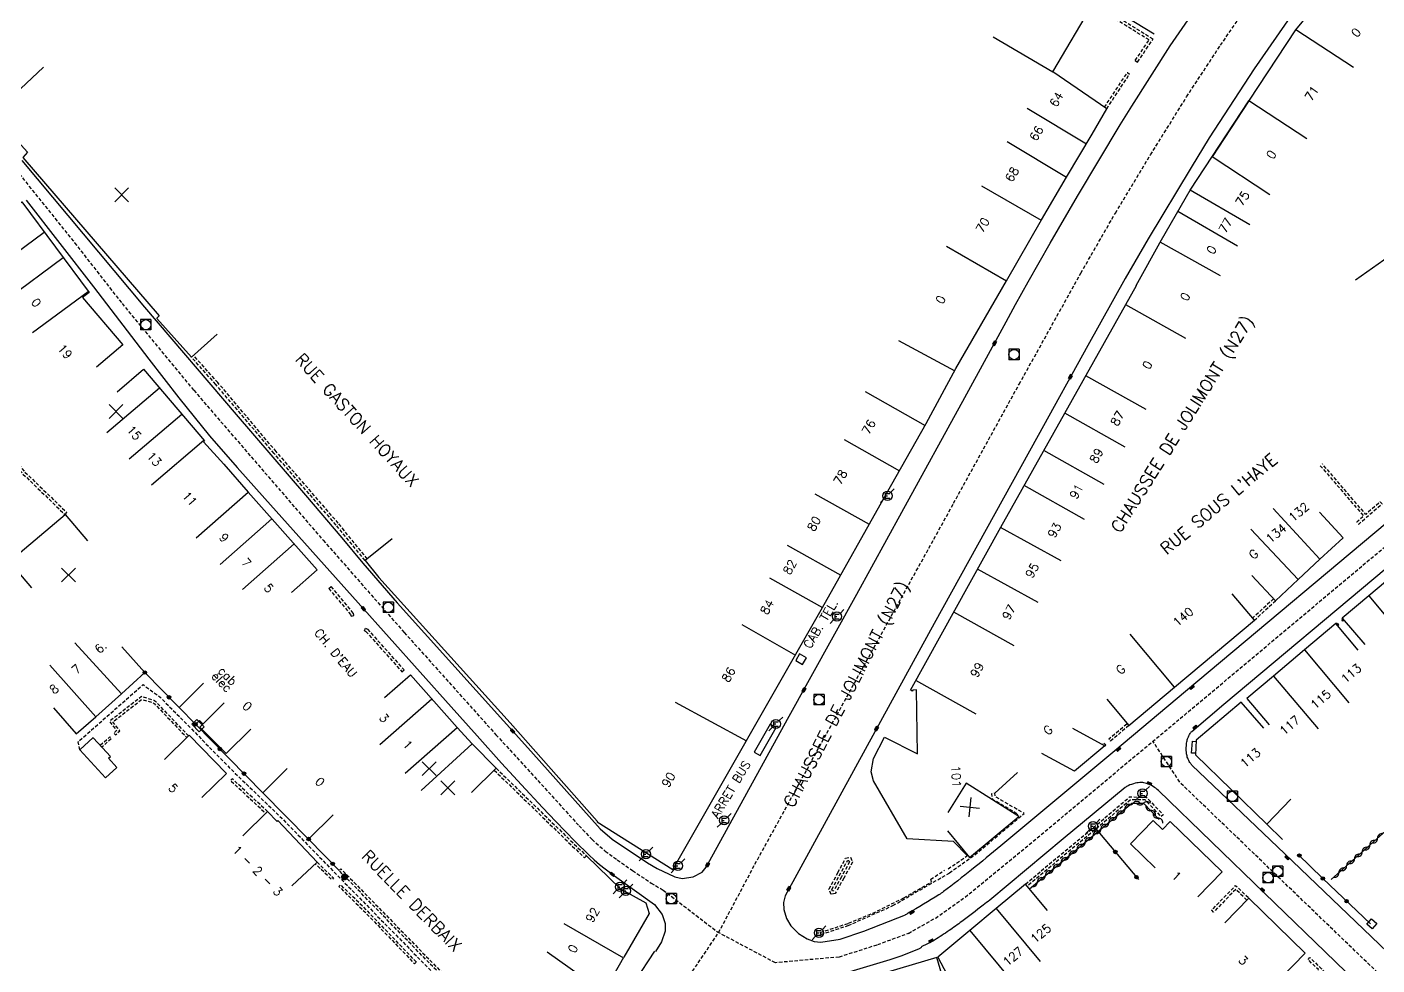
# Model space of a CAD drawing. Header units: millimetres. Extents: x 139000 to 140001, y 128999 to 130000.
# Drawn here: x 139357.2 to 139552.6, y 129372.5 to 129508.3 of the extents above; entities that cross this region are included whole.
import ezdxf
from ezdxf.enums import TextEntityAlignment as Align

# ---------------------------------------------------------------- set-up
doc = ezdxf.new("R2010")
doc.units = ezdxf.units.MM
doc.linetypes.add('DASHED', pattern=[0.75, 0.5, -0.25])
doc.layers.get('0').update_dxf_attribs({"linetype": 'CONTINUOUS'})
for name, color, linetype in [('W0001', 6, 'DASHED'), ('W0008', 7, 'CONTINUOUS'), ('W0100', 7, 'CONTINUOUS'), ('W0112', 1, 'DASHED'), ('W0310', 3, 'CONTINUOUS'), ('W0322', 7, 'CONTINUOUS'), ('W0400', 7, 'CONTINUOUS'), ('W0420', 7, 'CONTINUOUS'), ('W0471', 7, 'CONTINUOUS'), ('W0984', 7, 'CONTINUOUS'), ('W0989', 7, 'CONTINUOUS'), ('W0991', 7, 'CONTINUOUS'), ('W1102', 7, 'CONTINUOUS'), ('W1471', 7, 'CONTINUOUS'), ('W1473', 7, 'CONTINUOUS')]:
    doc.layers.add(name, color=color, linetype=linetype)
doc.styles.get("Standard").update_dxf_attribs({"font": 'romans.shx', "width": 0.85})

# ---------------------------------------------------------------- blocks, each defined once
blk = doc.blocks.new('T400')
for p, q in [((-0.15, 0.3), (0.15, 0.3)), ((-0.15, -0.25), (-0.15, 0.3)), ((-0.15, 0.15), (0.15, 0.15)), ((-0.15, 0), (0.15, 0)), ((0.15, 0.3), (0.15, -0.25)), ((-0.15, -0.15), (0.15, -0.15)), ((-0.15, -0.25), (-0.15, -0.3)), ((-0.15, -0.3), (0.15, -0.3)), ((0.15, -0.3), (0.15, -0.25))]:
    blk.add_line(p, q)
blk = doc.blocks.new('t112o')
at = {"color": 0, "linetype": 'Continuous'}
for p, q in [((-0.5, 0.5), (0.5, 0.5)), ((-0.5, -0.5), (-0.5, 0.5)), ((0.5, 0.5), (0.5, -0.5)), ((0.5, -0.5), (-0.5, -0.5))]:
    blk.add_line(p, q, dxfattribs=at)
blk = doc.blocks.new('T420')
for p, q in [((0.75, 0.75), (-0.75, 0.75)), ((-0.75, 0.75), (-0.75, -0.75)), ((0.75, 0.75), (0.75, -0.75)), ((0.75, -0.75), (-0.75, -0.75))]:
    blk.add_line(p, q)
blk.add_ellipse((0, 0), major_axis=(-0.53, 0.53), ratio=1, start_param=3.926991, end_param=10.210176)
blk = doc.blocks.new('T471')
for p, q in [((-0.333334, 0.333334), (-0.333334, -0.333334)), ((-0.333334, 0.333334), (0.333334, 0.333334)), ((-0.333334, 0), (0, 0)), ((0.500001, 0.500001), (1.000002, 1.000002)), ((-0.500001, -0.500001), (-1.000002, -1.000002)), ((-0.333334, -0.333334), (0.333334, -0.333334))]:
    blk.add_line(p, q)
blk.add_ellipse((0, 0), major_axis=(0.471405, 0.471405), ratio=1, start_param=5.4977871438, end_param=11.780972451)
blk = doc.blocks.new('t322o')
at = {"color": 0, "linetype": 'Continuous'}
for radius in [0.25, 0.15]:
    blk.add_circle((0, 0), radius, dxfattribs=at)
blk = doc.blocks.new('t310o')
at = {"color": 0, "linetype": 'Continuous'}
for centre, start, end in [((-0.5, 0.38), 216.8699, 323.1304), ((0.5, -0.37), 36.8699, 143.1303)]:
    blk.add_arc(centre, 0.625, start, end, dxfattribs=at)
blk = doc.blocks.new('t991o')
at = {"color": 0, "linetype": 'Continuous'}
for p, q in [((-1, 1), (1, -1)), ((-1, -1), (1, 1))]:
    blk.add_line(p, q, dxfattribs=at)
blk = doc.blocks.new('T1471')
at = {"color": 0, "linetype": 'Continuous', "flags": 128}
blk.add_lwpolyline([(-0.75, -0.5), (-0.75, 0.5), (0.75, 0.5), (0.75, -0.5), (-0.75, -0.5)], dxfattribs=at)
blk = doc.blocks.new('T1473')
at = {"color": 0, "linetype": 'Continuous', "const_width": 0.5, "flags": 128}
blk.add_lwpolyline([(-0.25, 0, 1), (0.25, 0, 1)], format="xyb", close=True, dxfattribs=at)

msp = doc.modelspace()

# ---------------------------------------------------------------- linework, layer by layer
at = {"layer": 'W0001'}
msp.add_line((139453.07, 129370.99), (139457.26, 129377.2), dxfattribs=at)
at = {"layer": 'W0001', "flags": 128}
for points in [[(139484.73, 129377.1), (139488.75, 129379.36), (139492.95, 129382.35), (139501.53, 129389.37), (139524.78, 129408.79), (139562.49, 129440.4), (139592.09, 129465.15), (139599.87, 129471.65), (139607.76, 129478.16), (139614.62, 129483.25), (139625.18, 129489.66), (139641.22, 129498.49), (139686.94, 129523.47), (139718.59, 129540.76), (139731.96, 129548.24), (139740.37, 129552.94), (139745.12, 129555.15), (139758.01, 129558.47), (139803.4, 129568.95), (139852.93, 129578.75), (139912.32, 129591.47), (139924.93, 129594.21), (139955.6, 129600.91), (139960.47, 129602.99), (139966.16, 129611.1)], [(139364.81, 129403.65), (139364.55, 129404.81), (139373.97, 129413.1), (139376.44, 129411.28), (139379.91, 129407.77), (139386.43, 129401.11), (139387.31, 129400.25), (139394.05, 129393.75), (139401.92, 129385.66), (139414.89, 129372.45), (139436.75, 129350.01)], [(139844.07, 129047.19), (139825.15, 129061.62), (139818.81, 129066.5), (139810.28, 129075.48), (139798.9, 129090.61), (139777.81, 129118.72), (139744.76, 129162.77), (139731.75, 129180.12), (139724.34, 129190), (139716.04, 129200.06), (139704.95, 129212.06), (139649.43, 129272), (139622.57, 129301.09), (139601.54, 129323.81), (139573.29, 129351.8), (139554.11, 129370.01), (139524.1, 129398.88), (139520.12, 129404.89)]]:
    msp.add_lwpolyline(points, dxfattribs=at)
at = {"layer": 'W0001'}
for points in [[(139355.1, 129488.18), (139364.05, 129477.05), (139370.92, 129468.25), (139381.3, 129455.69), (139400.04, 129433.98), (139411.77, 129420.64), (139425.04, 129405.85), (139437.07, 129392.67), (139438.95, 129390.68), (139440.86, 129389), (139442.6, 129387.73), (139444.81, 129386.18), (139447.5, 129384.38), (139449.23, 129383.37), (139457.26, 129377.2), (139462.53, 129387.1), (139470.06, 129400.83), (139478.28, 129415.77), (139491.28, 129439.35), (139500.78, 129456.59), (139509.7, 129472.66), (139514.69, 129481.34), (139519.78, 129489.77), (139525, 129498.17), (139529.9, 129505.62), (139535.16, 129513.24)], [(139484.94, 129377.16), (139480.17, 129375.4), (139474.71, 129373.67), (139465.48, 129372.84), (139457.26, 129377.2)]]:
    msp.add_lwpolyline(points, dxfattribs=at)
at = {"layer": 'W0008', "flags": 128}
for points in [[(139679.69, 129522.38), (139649.61, 129505.96), (139636.18, 129498.56), (139627.81, 129493.99, 0.002458), (139625.77, 129492.86, 0.001204), (139621.63, 129490.53, 0.007152), (139619.21, 129489.12, 0.005045), (139615.83, 129487.03, 0.010183), (139612.42, 129484.78, 0.011128), (139609.4, 129482.59, 0.003517), (139606.67, 129480.49, 0.005758), (139605.03, 129479.17, 0.001018), (139601.58, 129476.34, 0.002198), (139599.99, 129475.02), (139593.54, 129469.59), (139557.32, 129439.31), (139524.86, 129412.12), (139514.61, 129403.5), (139498.12, 129389.77, -0.00562), (139493.89, 129386.31, -0.005959), (139489.84, 129383.14, -0.025879), (139489.14, 129382.66, -0.004235), (139484.72, 129380.01, -0.007374), (139484.29, 129379.77, -0.007374)], [(139555.19, 129373.29), (139539.21, 129388.59), (139525.78, 129401.45, -0.065467), (139525.49, 129401.81, -0.041913), (139525.16, 129402.47, -0.062232), (139525, 129403.08, -0.041806), (139524.96, 129404.01, -0.032303), (139525.04, 129404.82, -0.047499), (139525.19, 129405.36, -0.043458), (139525.5, 129406.03, -0.083827), (139525.75, 129406.32), (139530.41, 129410.25), (139553.91, 129429.97)], [(139300.54, 129427.6), (139319.58, 129406.04), (139343.34, 129379.11), (139369.59, 129349.35), (139393.16, 129322.69, 0.223189), (139395.97, 129321.23, 0.15737), (139397.54, 129321.75), (139419.49, 129341.22, 0.015341), (139426.98, 129348.32, 0.007979), (139430.69, 129352.19, 0.013093), (139436.24, 129358.38, 0.014613), (139442.04, 129365.62, 0.018192), (139445.21, 129370.16), (139448.05, 129374.53)], [(139552.6, 129367.12), (139546.56, 129372.97), (139536.28, 129382.89), (139520.92, 129397.77, 0.057017), (139520.15, 129398.36, 0.053702), (139519.21, 129398.8, 0.079722), (139518.45, 129398.93, 0.067536), (139517.56, 129398.81, 0.035813), (139516.55, 129398.47, 0.071567), (139516.1, 129398.19), (139507.14, 129390.8), (139496.51, 129381.92, -0.010455), (139495.57, 129381.17, -0.003244), (139492.47, 129378.82, -0.010633), (139490.62, 129377.5, -0.009615), (139488.52, 129376.12, -0.02702), (139487.8, 129375.72, -0.001697), (139486.58, 129375.14, -0.001697)]]:
    msp.add_lwpolyline(points, format="xyb", dxfattribs=at)
at = {"layer": 'W0008'}
for points in [[(139356.44, 129488.93), (139374.17, 129467.73), (139387.42, 129452.19), (139397.45, 129440.51), (139402.72, 129434.32), (139405.78, 129430.68), (139410.74, 129424.93), (139430.07, 129403.45), (139440.12, 129392.21), (139441.84, 129390.75), (139446.96, 129387.29), (139448.39, 129386.48), (139450.91, 129385.26), (139451.98, 129385.03), (139453.6, 129385.26), (139454.89, 129385.96), (139455.46, 129386.7), (139467.23, 129408.11), (139477.26, 129426.21), (139483.77, 129438.07), (139492.91, 129454.66), (139498.9, 129465.61), (139500.25, 129468.11), (139502.06, 129471.39), (139505.26, 129476.97), (139509.19, 129483.8), (139515.4, 129494.1), (139517.07, 129496.82), (139522.62, 129505.53), (139530.76, 129517.38)], [(139520.29, 129507.21), (139511.94, 129512.34)], [(139540.39, 129510.29), (139534.77, 129502.2), (139528.25, 129492.24), (139525.65, 129487.92), (139519.44, 129477.62), (139516.12, 129471.86), (139510.69, 129462.16), (139503.5, 129449.13), (139488.47, 129421.93), (139478.75, 129404.24), (139466.88, 129382.53), (139466.67, 129381.54), (139466.69, 129380.54), (139467.09, 129379.26), (139467.74, 129378.2), (139468.84, 129377.09), (139470.1, 129376.29), (139471.1, 129375.93), (139472.08, 129375.83), (139474.87, 129376.25), (139478.27, 129377.41), (139484.3, 129379.76)], [(139357.02, 129483.19), (139366.77, 129470.66), (139374.79, 129460.2), (139379.12, 129454.6), (139383.58, 129449.11), (139387.58, 129444.54), (139391.61, 129440.02), (139405.08, 129424.93), (139418.58, 129409.88), (139422.33, 129405.7), (139425.86, 129401.74), (139428.73, 129398.6), (139431.78, 129395.32), (139433.7, 129393.3), (139436.52, 129390.4), (139438.52, 129388.43), (139439.26, 129387.74), (139440.02, 129387.06), (139441.88, 129385.66), (139448.01, 129381.27), (139449.09, 129379.81), (139449.54, 129378.54), (139449.51, 129377.4), (139449.01, 129375.85), (139448.11, 129374.49)], [(139486.65, 129375.05), (139486.21, 129374.82), (139483.65, 129373.79), (139482.04, 129373.28), (139471.44, 129370.08), (139458.89, 129366.28), (139457.99, 129365.8)]]:
    msp.add_lwpolyline(points, dxfattribs=at)
at = {"layer": 'W0008', "flags": 128}
msp.add_lwpolyline([(139526.31, 129403.16), (139525.73, 129403.19), (139525.86, 129404.91), (139526.4, 129404.88)], dxfattribs=at)
at = {"layer": 'W0100'}
for points in [[(139493.22, 129388.35), (139491.26, 129390.4), (139484.55, 129390.8), (139479.67, 129399.16), (139479.33, 129400.46), (139479.68, 129402.42), (139481.29, 129405.51), (139486.03, 129403.1), (139485.92, 129412.34), (139485.38, 129412.3), (139485.29, 129412.17), (139485.04, 129412.32), (139485.05, 129412.3), (139498.11, 129435.87), (139517.74, 129470.85), (139517.69, 129470.85), (139521.35, 129477.45), (139525.51, 129484.65), (139534.02, 129497.6), (139528.72, 129489.47), (139540.79, 129507.87), (139558.05, 129528.74), (139561.9, 129525.55)], [(139338.71, 129515.7), (139335.01, 129512.35), (139339.59, 129507.29), (139340.55, 129508.32), (139349.15, 129498.93), (139352.26, 129495.62), (139357.25, 129490.15), (139356.58, 129489.36), (139376.29, 129466.47), (139375.98, 129466.11), (139375.96, 129466.1), (139380.96, 129460.49), (139384.7, 129463.81)], [(139410, 129434.2), (139406.11, 129431.06), (139408.1, 129428.6), (139419.88, 129415.56), (139427.09, 129407.58), (139439.7, 129393.33), (139439.67, 129393.26), (139450.66, 129386.33), (139472.31, 129424.25), (139481.51, 129440.66), (139487.32, 129450.9), (139491.61, 129458.84), (139498.92, 129471.54), (139503.99, 129480.35), (139507.63, 129486.55), (139511.34, 129492.74), (139513.44, 129496.43), (139505.63, 129501.77), (139511.56, 129511.82), (139507.25, 129514.36)], [(139352.42, 129479.97), (139356.44, 129482.95), (139366.14, 129469.83), (139365.22, 129469.12), (139371.04, 129462.27), (139367.22, 129459.03)], [(139370.23, 129455.49), (139374.04, 129458.73), (139382.84, 129448.4), (139382.72, 129448.25), (139385.63, 129445.02), (139389.19, 129440.95), (139399.17, 129429.73), (139395.43, 129426.41)], [(139357.87, 129427.09), (139354.64, 129430.91), (139362.67, 129437.7), (139365.9, 129433.89)], [(139469.41, 129416.01), (139469.97, 129416.98), (139468.99, 129417.54), (139468.43, 129416.57), (139469.41, 129416.01)], [(139408.92, 129411.21), (139412.67, 129414.52), (139419.43, 129406.87), (139421.59, 129404.53), (139425.08, 129400.99), (139421.52, 129397.48)], [(139462.39, 129403.33), (139463.28, 129402.83), (139463.28, 129402.82), (139465.61, 129406.87), (139464.72, 129407.37), (139462.39, 129403.33)], [(139438.13, 129388.31), (139443.06, 129383.52), (139446.71, 129381.5), (139447.21, 129379.97), (139443.53, 129373.63)], [(139488.85, 129373.62), (139458.52, 129364.6), (139456.19, 129360.72)]]:
    msp.add_lwpolyline(points, dxfattribs=at)
at = {"layer": 'W0100', "flags": 128}
for points in [[(139639.62, 129470.78), (139643.71, 129473.66), (139632.88, 129489.03), (139625.92, 129485.21), (139614.76, 129478.29), (139610.25, 129474.86), (139605.98, 129471.41), (139601.73, 129467.9), (139597.02, 129463.98), (139592.49, 129460.22), (139587.88, 129456.36), (139584.41, 129453.51), (139580.95, 129450.68), (139576.68, 129447.11), (139572.13, 129443.29), (139568.27, 129440.09), (139564.24, 129436.73), (139560.22, 129433.37), (139555.89, 129429.75), (139551.36, 129425.94), (139547.54, 129422.7), (139550.78, 129418.89)], [(139549.45, 129471.66), (139553.53, 129474.55), (139558.19, 129477.87), (139555, 129481.74)], [(139534.44, 129428.87), (139537.87, 129425.24), (139541.15, 129428.33), (139544.3, 129431.26), (139547.65, 129434.36), (139544.25, 129438.03)], [(139513.44, 129410.99), (139516.65, 129407.17), (139523.25, 129412.71), (139534.81, 129422.4), (139531.6, 129426.23)], [(139549.82, 129418.08), (139546.62, 129421.92), (139542.08, 129418.14), (139537.57, 129414.32), (139533.71, 129411.08), (139536.93, 129407.26)], [(139361, 129409.73), (139364.29, 129405.97), (139367.11, 129408.44), (139370.82, 129411.76), (139374.22, 129414.84), (139370.87, 129418.54)], [(139382.72, 129413.29), (139379.17, 129409.78), (139381.56, 129407.35), (139382.14, 129407.91)], [(139385.72, 129410.48), (139382.18, 129406.95), (139386.01, 129403.11), (139389.55, 129406.64)], [(139536.16, 129406.77), (139532.92, 129410.58), (139526.41, 129405.04), (139526.3, 129402.95), (139536.62, 129392.92), (139540.1, 129396.5)], [(139382.14, 129407.91), (139382.63, 129407.41)], [(139508.47, 129406.8), (139513.19, 129404.22), (139508.79, 129400.56), (139508.79, 129400.56), (139504.07, 129403.14)], [(139366.74, 129405.42), (139364.81, 129403.65), (139368.51, 129399.6), (139370.17, 129401.12), (139368.95, 129402.46), (139369.23, 129402.71), (139368.1, 129403.95), (139366.74, 129405.41)], [(139382.45, 129396.75), (139386.03, 129400.24), (139380.65, 129405.76), (139377.07, 129402.27)], [(139401.48, 129394.27), (139397.93, 129390.75), (139391.28, 129397.45), (139394.83, 129400.97)], [(139490.4, 129391.94), (139493.59, 129388.09), (139500.74, 129394.02), (139493.08, 129398.82), (139490.43, 129394.59)], [(139388.41, 129391.22), (139391.99, 129394.71), (139393.37, 129393.3), (139393.49, 129393.41), (139399.15, 129387.4), (139395.52, 129383.97)], [(139526.64, 129382.4), (139530.13, 129385.98), (139522.61, 129393.29), (139521.49, 129392.14), (139520.16, 129393.43), (139516.87, 129390.04), (139520.45, 129386.56)], [(139504.87, 129380.4), (139501.68, 129384.24), (139497.44, 129380.7), (139493.62, 129377.53), (139488.98, 129373.66)], [(139538.69, 129370.65), (139542.18, 129374.23), (139534.01, 129382.2), (139530.52, 129378.62)], [(139426.39, 129368.14), (139423.22, 129364.78), (139424.48, 129363.59), (139429.75, 129358.12), (139433.35, 129361.59), (139434.17, 129360.97), (139433.96, 129360.69), (139434.27, 129360.46), (139440.6, 129368.58), (139440.64, 129368.56), (139443.53, 129373.63)]]:
    msp.add_lwpolyline(points, dxfattribs=at)
at = {"layer": 'W0112'}
for p, q in [((139517.57, 129503.42), (139517.9, 129503.2)), ((139513.11, 129496.66), (139516.43, 129501.68)), ((139516.43, 129501.68), (139516.76, 129501.46)), ((139362.67, 129437.7), (139362.95, 129437.99)), ((139400.84, 129427.02), (139401.18, 129427.31)), ((139400.84, 129427.02), (139403.99, 129423.24)), ((139403.99, 129423.24), (139404.06, 129423)), ((139404.06, 129423), (139404.45, 129423.11)), ((139405.99, 129420.89), (139406.15, 129421.26)), ((139411.44, 129414.96), (139411.74, 129415.23)), ((139424.79, 129400.71), (139437.85, 129388.03)), ((139438.13, 129388.31), (139437.85, 129388.03)), ((139474.53, 129385.89), (139473.21, 129383.5))]:
    msp.add_line(p, q, dxfattribs=at)
for points in [[(139517.9, 129503.2), (139520.14, 129506.51), (139511.56, 129511.82)], [(139517.57, 129503.42), (139519.57, 129506.39), (139511.35, 129511.48)], [(139513.44, 129496.43), (139516.76, 129501.46)], [(139406.11, 129431.06), (139401.91, 129436.19), (139392.94, 129446.56), (139384.49, 129456.54), (139380.96, 129460.49)], [(139406.42, 129431.31), (139402.22, 129436.45), (139393.24, 129446.82), (139384.79, 129456.8), (139381.26, 129460.75)], [(139353.68, 129446.95), (139356.58, 129443.57), (139362.67, 129437.7)], [(139353.98, 129447.21), (139356.87, 129443.85), (139362.95, 129437.99)], [(139401.15, 129427.28), (139404.35, 129423.43)], [(139404.35, 129423.43), (139404.44, 129423.11)], [(139405.99, 129420.89), (139406.2, 129420.8), (139411.44, 129414.96)], [(139406.15, 129421.25), (139406.44, 129421.13), (139411.74, 129415.22)], [(139425.08, 129400.99), (139438.13, 129388.31)], [(139474.53, 129385.89), (139475.65, 129387.97), (139476.37, 129388.13), (139476.65, 129387.41), (139475.39, 129385.09), (139474.16, 129382.87), (139473.54, 129382.74), (139473.21, 129383.5)], [(139473.66, 129383.46), (139475.92, 129387.62), (139476.12, 129387.66), (139476.21, 129387.43), (139475.04, 129385.28), (139473.9, 129383.23), (139473.77, 129383.2), (139473.66, 129383.46)], [(139471.98, 129377.21), (139476.09, 129378.57), (139479.59, 129380.01), (139484.08, 129382.25), (139488.09, 129384.54), (139487.97, 129384.92), (139489.98, 129386.23)], [(139471.98, 129377.21), (139472.08, 129376.95), (139476.02, 129378.23), (139482.49, 129381.11), (139490.76, 129385.89)]]:
    msp.add_lwpolyline(points, dxfattribs=at)
at = {"layer": 'W0112', "flags": 128}
for points in [[(139544.35, 129444.78), (139550.62, 129437.48), (139549.64, 129436.62), (139549.91, 129436.32), (139551.03, 129437.31), (139553.29, 129439.25), (139553.03, 129439.55), (139550.92, 129437.74), (139544.66, 129445.04)], [(139516.65, 129407.17), (139514.01, 129404.93), (139513.76, 129405.24), (139516.39, 129407.47), (139516.39, 129407.47)], [(139367.77, 129404.32), (139369.16, 129405.54), (139369.39, 129405.28), (139368, 129404.06)], [(139513.19, 129404.22), (139513.19, 129404.22), (139513.29, 129404.31), (139513.02, 129404.6), (139512.82, 129404.42)], [(139391.99, 129394.71), (139386.86, 129399.47), (139386.62, 129399.22), (139391.74, 129394.46)], [(139490.67, 129385.88), (139494.06, 129388.27), (139494.95, 129388.95), (139496.97, 129390.66), (139501.49, 129394.45), (139497.35, 129396.84), (139497.23, 129397.37), (139496.74, 129397.27), (139496.91, 129396.52), (139500.62, 129394.37), (139500.43, 129394.21)], [(139501.67, 129384.23), (139511.64, 129392.53), (139516.75, 129396.84), (139519.16, 129396.82), (139521.62, 129394.27), (139521.33, 129393.99), (139518.99, 129396.42), (139516.9, 129396.44), (139511.9, 129392.22), (139501.93, 129383.94)], [(139399.15, 129387.4), (139401.51, 129385.11), (139401.27, 129384.86), (139398.9, 129387.16)], [(139493.35, 129388.38), (139490.35, 129386.27)], [(139423.22, 129364.78), (139402.33, 129386.2), (139402.58, 129386.45), (139423.46, 129365.03)], [(139540.85, 129368.55), (139544.08, 129371.86), (139542.56, 129373.3), (139542.84, 129373.59), (139544.5, 129372.01), (139551.96, 129364.78), (139551.91, 129363.28), (139552.25, 129362.95), (139551.88, 129362.58), (139551.59, 129362.86), (139551.68, 129362.95), (139551.51, 129363.11), (139551.56, 129364.61), (139544.37, 129371.59), (139541.14, 129368.27)]]:
    msp.add_lwpolyline(points, dxfattribs=at)
for points in [[(139537.6, 129425.53), (139534.56, 129422.71), (139534.81, 129422.4), (139537.87, 129425.24)], [(139546.87, 129421.61), (139547.04, 129421.76), (139546.78, 129422.06), (139546.62, 129421.92)], [(139547.8, 129422.4), (139547.63, 129422.27), (139547.39, 129422.59), (139547.54, 129422.7)], [(139413.52, 129372.94), (139406.32, 129380.45), (139402.54, 129384.14), (139402.29, 129383.89), (139406.07, 129380.2), (139413.26, 129372.69)], [(139533.73, 129381.91), (139532.11, 129383.46), (139528.91, 129380.18), (139528.63, 129380.46), (139532.1, 129384.03), (139534.01, 129382.2)]]:
    msp.add_lwpolyline(points, close=True, dxfattribs=at)
msp.add_lwpolyline([(139380.56, 129405.67), (139375.86, 129410.58, 0.034053), (139375.66, 129410.72, 0.038708), (139375.41, 129410.85), (139373.72, 129411.36), (139369.1, 129407.76), (139370.12, 129406.46), (139369.73, 129406.07), (139369.98, 129405.82), (139370.59, 129406.43), (139369.59, 129407.7), (139373.79, 129410.97), (139375.29, 129410.52, -0.03599), (139375.48, 129410.42, -0.030345), (139375.62, 129410.32), (139380.31, 129405.43)], format="xyb", dxfattribs=at)
at = {"layer": 'W0310', "flags": 128}
for points in [[(139545.93, 129384.88), (139563, 129400.07)], [(139502.25, 129383.55), (139517.08, 129395.93), (139518.78, 129395.92), (139521.03, 129393.59), (139521.03, 129393.59)]]:
    msp.add_lwpolyline(points, dxfattribs=at)
at = {"layer": 'W0322', "flags": 128}
for points in [[(139374.22, 129414.84), (139379.17, 129409.78)], [(139381.56, 129407.35), (139391.28, 129397.45)], [(139500.51, 129400.39), (139497.23, 129397.37)], [(139538.89, 129390.66), (139536.62, 129392.92)], [(139397.93, 129390.75), (139402.33, 129386.2)], [(139511.64, 129392.53), (139518.03, 129384.88)], [(139551.6, 129378.47), (139544.72, 129385.03), (139541.08, 129388.58)]]:
    msp.add_lwpolyline(points, dxfattribs=at)
at = {"layer": 'W1102'}
for p, q in [((139549.15, 129502.39), (139540.79, 129507.87)), ((139497.02, 129506.85), (139505.63, 129501.77)), ((139359.55, 129502.46), (139352.26, 129495.62)), ((139501.93, 129496.5), (139510.51, 129491.36)), ((139542.38, 129492.1), (139534.02, 129497.6)), ((139499.05, 129491.69), (139507.63, 129486.55)), ((139537.05, 129483.99), (139528.69, 129489.49)), ((139495.3, 129485.29), (139503.96, 129480.31)), ((139534.17, 129479.65), (139525.51, 129484.65)), ((139532.39, 129476.56), (139523.73, 129481.56)), ((139351.61, 129472.66), (139359.65, 129478.6)), ((139529.91, 129472.26), (139521.16, 129477.11)), ((139354.35, 129468.95), (139362.39, 129474.9)), ((139490.25, 129476.53), (139498.92, 129471.54)), ((139357.96, 129464.07), (139366, 129470.01)), ((139524.91, 129463.18), (139516.19, 129468.07)), ((139483.28, 129462.92), (139491.44, 129458.52)), ((139519.14, 129452.9), (139510.42, 129457.79)), ((139368.71, 129449.56), (139376.33, 129456.04)), ((139478.46, 129455.53), (139487.15, 129450.6)), ((139371.96, 129445.75), (139379.57, 129452.24)), ((139516.09, 129447.48), (139507.37, 129452.37)), ((139375.17, 129441.99), (139382.78, 129448.47)), ((139475.43, 129448.58), (139483.43, 129444.04)), ((139513.06, 129442.07), (139504.34, 129446.97)), ((139510.21, 129436.99), (139501.49, 129441.89)), ((139381.67, 129434.36), (139389.19, 129440.95)), ((139471.19, 129440.73), (139479.07, 129436.31)), ((139385.13, 129430.46), (139392.6, 129437.11)), ((139506.83, 129430.99), (139498.09, 129435.84)), ((139388.36, 129426.84), (139395.83, 129433.48)), ((139467.18, 129433.3), (139474.94, 129428.95)), ((139503.5, 129424.97), (139494.75, 129429.82)), ((139464.62, 129428.56), (139472.31, 129424.25)), ((139500.03, 129418.71), (139491.29, 129423.56)), ((139460.64, 129421.81), (139468.4, 129417.38)), ((139494.55, 129408.82), (139485.81, 129413.67)), ((139408.25, 129404.42), (139415.74, 129411.04)), ((139450.96, 129410.55), (139461.31, 129404.98)), ((139411.92, 129400.26), (139419.42, 129406.88)), ((139414.23, 129397.76), (139421.58, 129404.54)), ((139434.85, 129378.52), (139443.52, 129373.55)), ((139491.7, 129364.03), (139488.85, 129373.62))]:
    msp.add_line(p, q, dxfattribs=at)
at = {"layer": 'W1102', "flags": 128}
for points in [[(139544.3, 129431.26), (139537.51, 129438.6)], [(139541.15, 129428.33), (139534.28, 129435.6)], [(139551.36, 129425.94), (139557.78, 129418.28)], [(139523.25, 129412.71), (139516.83, 129420.38)], [(139370.82, 129411.76), (139364.11, 129419.16)], [(139542.08, 129418.14), (139548.47, 129410.46)], [(139367.11, 129408.44), (139360.45, 129415.9)], [(139537.57, 129414.32), (139544.03, 129406.69)], [(139497.44, 129380.7), (139503.82, 129373.01)], [(139493.62, 129377.53), (139500, 129369.84)], [(139440.6, 129368.58), (139432.46, 129374.39)], [(139488.98, 129373.66), (139493.77, 129364.64)]]:
    msp.add_lwpolyline(points, dxfattribs=at)

# ---------------------------------------------------------------- block references
at = {"layer": 'W0112', "rotation": 317.5028459965542}
msp.add_blockref('t112o', (139551.81, 129378.48), dxfattribs=at)
at = {"layer": 'W0310'}
for p, rotation in [((139514.92, 129394.13), 39.87384767759553), ((139516.07, 129395.09), 39.87384767759553), ((139517.26, 129395.93), 359.4755745868429), ((139518.76, 129395.92), 359.4755745868429), ((139519.81, 129394.85), 314.0325131969491), ((139520.85, 129393.77), 314.0325131969491), ((139512.61, 129392.21), 39.87384767759553), ((139513.77, 129393.17), 39.87384767759553), ((139510.31, 129390.28), 39.87384767759553), ((139511.46, 129391.25), 39.87384767759553), ((139551.53, 129389.86), 41.66444637370599), ((139552.65, 129390.86), 41.66444637370599), ((139508.01, 129388.36), 39.87384767759553), ((139509.16, 129389.32), 39.87384767759553), ((139549.29, 129387.87), 41.66444637370599), ((139550.41, 129388.87), 41.66444637370599), ((139505.71, 129386.44), 39.87384767759553), ((139506.86, 129387.4), 39.87384767759553), ((139547.05, 129385.88), 41.66444637370599), ((139548.17, 129386.87), 41.66444637370599), ((139503.4, 129384.51), 39.87384767759553), ((139504.56, 129385.48), 39.87384767759553)]:
    msp.add_blockref('t310o', p, dxfattribs=dict(at, rotation=rotation))
at = {"layer": 'W0322'}
for p, rotation in [((139374.22, 129414.84), 314.3073493694438), ((139377.72, 129411.26), 314.3073493694438), ((139381.56, 129407.35), 314.4593418954373), ((139385.07, 129403.78), 314.4593418954373), ((139388.57, 129400.21), 314.4593418954373), ((139397.93, 129390.75), 314.0435900973329), ((139514.69, 129388.88), 309.8799185565401), ((139541.32, 129388.35), 135.7255874568973), ((139401.41, 129387.15), 314.0435900973329), ((139517.74, 129385.24), 309.8799185565401), ((139544.72, 129385.03), 135.7255874568973), ((139548.16, 129381.75), 136.3596456656259)]:
    msp.add_blockref('t322o', p, dxfattribs=dict(at, rotation=rotation))
at = {"layer": 'W0400'}
for p, rotation in [((139497.22, 129462.51), 331.0808500947101), ((139508.18, 129457.62), 150.7678041227351), ((139405.85, 129424.07), 42.12569577734889), ((139469.59, 129412.35), 330.3616123136203), ((139525.77, 129412.69), 309.9515053113466), ((139427.44, 129406.37), 221.4407295749779), ((139480.13, 129406.75), 330.3763058208782), ((139526.21, 129406.91), 310.4373724969204), ((139515.14, 129403.75), 310.0750818970845), ((139519.61, 129398.79), 246.9268211617113), ((139455.66, 129387.04), 330.6421447208007), ((139539.54, 129388.06), 226.3064059036426), ((139441.88, 129385.66), 53.89857664468697), ((139467.42, 129383.55), 150.6014065320784), ((139535.98, 129383.39), 45.90404593754346), ((139485.23, 129380.14), 300.5275245991579), ((139488.03, 129376.02), 118.6773651042379)]:
    msp.add_blockref('T400', p, dxfattribs=dict(at, rotation=rotation))
at = {"layer": 'W0420'}
for p in [(139374.36, 129465.17), (139500.03, 129460.87), (139409.46, 129424.27), (139471.79, 129410.91), (139522.08, 129401.95), (139531.62, 129396.91), (139538.17, 129386.06), (139536.79, 129385.15), (139450.41, 129382.11)]:
    msp.add_blockref('T420', p, dxfattribs=at)
at = {"layer": 'W0471'}
for p in [(139481.7, 129440.43), (139474.4, 129422.95), (139465.54, 129407.4), (139518.62, 129397.36), (139458.08, 129393.45), (139511.46, 129392.6), (139446.75, 129388.57), (139451.38, 129386.88), (139442.99, 129383.83), (139443.85, 129383.24), (139471.79, 129377.17)]:
    msp.add_blockref('T471', p, dxfattribs=at)
at = {"layer": 'W0991'}
for p, rotation in [((139370.87, 129483.99), 90), ((139370.04, 129452.63), 90), ((139363.18, 129428.96), 90), ((139415.38, 129400.93), 90), ((139418.08, 129398.15), 90), ((139493.62, 129395.35), 309.6649782946663)]:
    msp.add_blockref('t991o', p, dxfattribs=dict(at, rotation=rotation))
at = {"layer": 'W1471', "rotation": 314.4593418957925}
msp.add_blockref('T1471', (139381.92, 129407.17), dxfattribs=at)
at = {"layer": 'W1473'}
msp.add_blockref('T1473', (139403.12, 129385.26), dxfattribs=at)

# ---------------------------------------------------------------- texts
at = {"layer": 'W0984'}
for s, rotation, p in [('CAB. TEL.', 58.9683, (139472.05, 129421.9)), ("CH. D'EAU", 309.4501, (139401.85, 129417.68)), ('élec', 314.6562, (139385.35, 129413.48)), ('cab', 314.6562, (139386.2, 129414.36)), ('ARRET BUS', 58.9683, (139459.02, 129397.93))]:
    msp.add_text(s, height=1.25, rotation=rotation, dxfattribs=at).set_placement(p, align=Align.MIDDLE)
at = {"layer": 'W0989'}
for s, rotation, p in [('CHAUSSEE DE JOLIMONT (N27)', 57.8685, (139524.45, 129450.75)), ('RUE GASTON HOYAUX', 312.2853, (139404.95, 129451.37)), ("RUE SOUS L'HAYE", 39.9431, (139529.64, 129439.26)), ('CHAUSSEE DE JOLIMONT (N27)', 62.6288, (139475.82, 129411.66)), ('RUELLE DERBAIX', 314.2821, (139412.85, 129381.81))]:
    msp.add_text(s, height=1.75, rotation=rotation, dxfattribs=at).set_placement(p, align=Align.MIDDLE)
at = {"layer": 'W0991'}
for s, rotation, p in [('0', 50.3885, (139549.53, 129507.46)), ('64', 60.3215, (139506.16, 129497.79)), ('71', 56.7451, (139543.12, 129498.66)), ('66', 59.072, (139503.26, 129492.87)), ('0', 56.6808, (139537.27, 129489.8)), ('68', 59.5898, (139499.74, 129486.94)), ('75', 56.6808, (139533.1, 129483.45)), ('70', 60.0775, (139495.48, 129479.6)), ('77', 59.9946, (139530.64, 129479.54)), ('77', 59.9946, (139530.64, 129479.54)), ('0', 59.9946, (139528.61, 129476.02)), ('0', 59.9946, (139528.61, 129476.02)), ('0', 306.473, (139358.51, 129468.37)), ('0', 60.5984, (139489.39, 129468.82)), ('0', 60.993, (139524.8, 129469.23)), ('0', 60.993, (139524.8, 129469.23)), ('19', 310.3532, (139362.67, 129461.3)), ('0', 60.6879, (139519.32, 129459.35)), ('0', 60.6879, (139519.32, 129459.35)), ('76', 60.5974, (139479, 129450.38)), ('87', 60.6879, (139514.98, 129451.63)), ('15', 310.4301, (139372.67, 129449.54)), ('13', 311.8832, (139375.58, 129445.74)), ('89', 60.6879, (139511.95, 129446.23)), ('78', 60.5972, (139474.9, 129443.11)), ('91', 60.6879, (139509.05, 129441.06)), ('11', 311.2059, (139380.72, 129440)), ('132', 39.9888, (139541.23, 129438.08)), ('80', 60.7268, (139471.08, 129436.38)), ('93', 60.6879, (139505.89, 129435.44)), ('134', 39.9888, (139537.96, 129434.99)), ('9', 311.6505, (139385.69, 129434.35)), ('G', 39.9888, (139534.69, 129431.97)), ('7', 311.6549, (139388.91, 129430.73)), ('82', 60.7234, (139467.57, 129430.11)), ('95', 61.0132, (139502.65, 129429.63)), ('5', 311.6547, (139392.17, 129427.06)), ('84', 60.2746, (139464.29, 129424.33)), ('97', 61.0132, (139499.29, 129423.57)), ('97', 61.0132, (139499.29, 129423.57)), ('140', 39.9888, (139524.49, 129422.91)), ('6.', 42.1925, (139367.83, 129418.49)), ('7', 41.7904, (139364.31, 129415.32)), ('99', 61.0132, (139494.67, 129415.23)), ('113', 40.3237, (139548.82, 129414.71)), ('86', 60.26, (139458.71, 129414.54)), ('G', 39.9888, (139515.45, 129415.3)), ('8', 41.2431, (139361.08, 129412.46)), ('115', 40.3237, (139544.41, 129410.97)), ('0', 314.9307, (139389.05, 129409.97)), ('3', 311.466, (139408.85, 129408.27)), ('117', 40.3237, (139539.92, 129407.2)), ('G', 39.665, (139504.94, 129406.52)), ('1', 311.4642, (139412.27, 129404.39)), ('113', 40.3237, (139534.23, 129402.5)), ('101', 273.0668, (139491.66, 129399.79)), ('5', 314.25, (139378.33, 129398.11)), ('0', 314.7843, (139399.57, 129399.03)), ('90', 60.2747, (139450.02, 129399.34)), ('1 - 2 - 3', 314.2473, (139390.56, 129386.15)), ('1', 315.7649, (139523.55, 129385.4)), ('92', 60.1399, (139439.02, 129379.77)), ('125', 39.7754, (139503.9, 129377.08)), ('0', 60.3179, (139436.18, 129374.87)), ('127', 39.7754, (139499.88, 129373.75)), ('3', 315.7397, (139533.21, 129373.2))]:
    msp.add_text(s, height=1.25, rotation=rotation, dxfattribs=at).set_placement(p, align=Align.MIDDLE)

doc.saveas('drawing.dxf')
